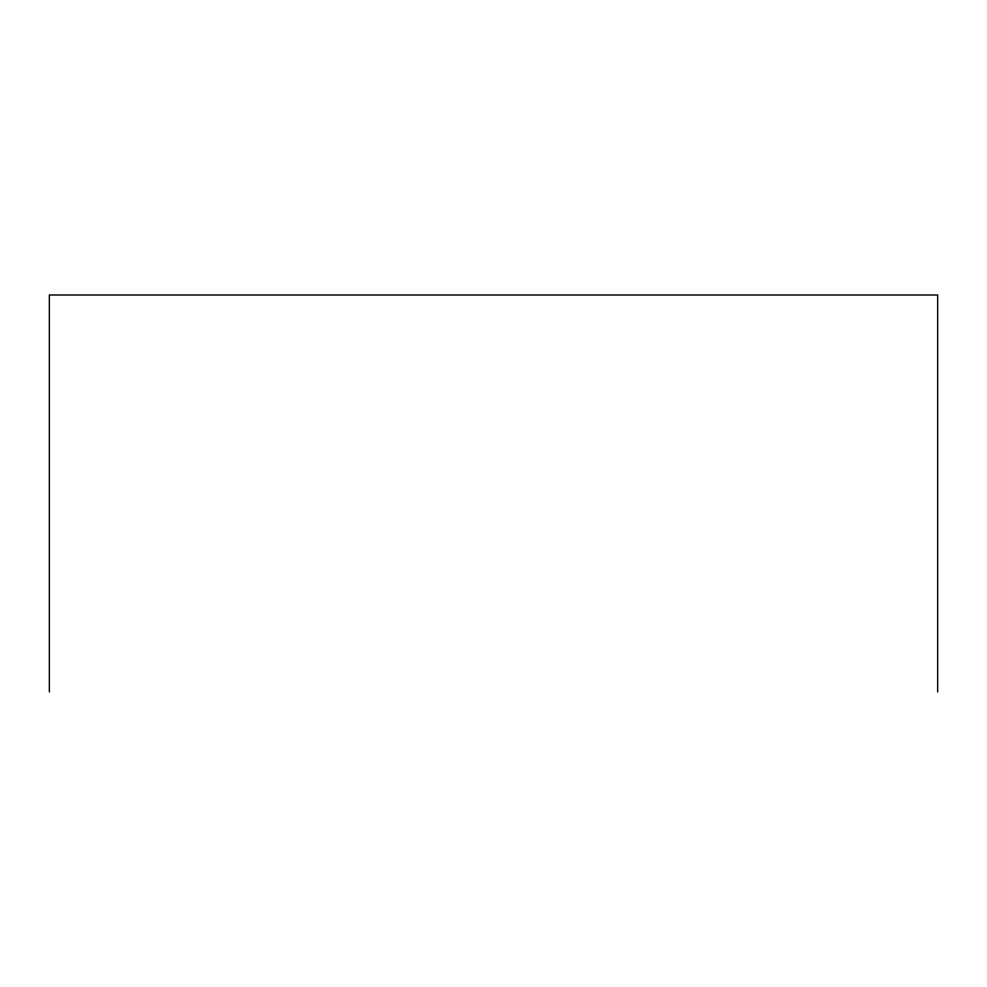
<?xml version="1.0" encoding="UTF-8"?>
<svg xmlns="http://www.w3.org/2000/svg" width="987" height="987" viewBox="0 0 987 987"><rect width="100%" height="100%" fill="white"/><g stroke="black" fill="none" stroke-linecap="round" stroke-linejoin="round"><path stroke-width="1.48" d="M937.65 692.01L937.65 294.99L49.35 294.99L49.35 692.01"/></g></svg>
